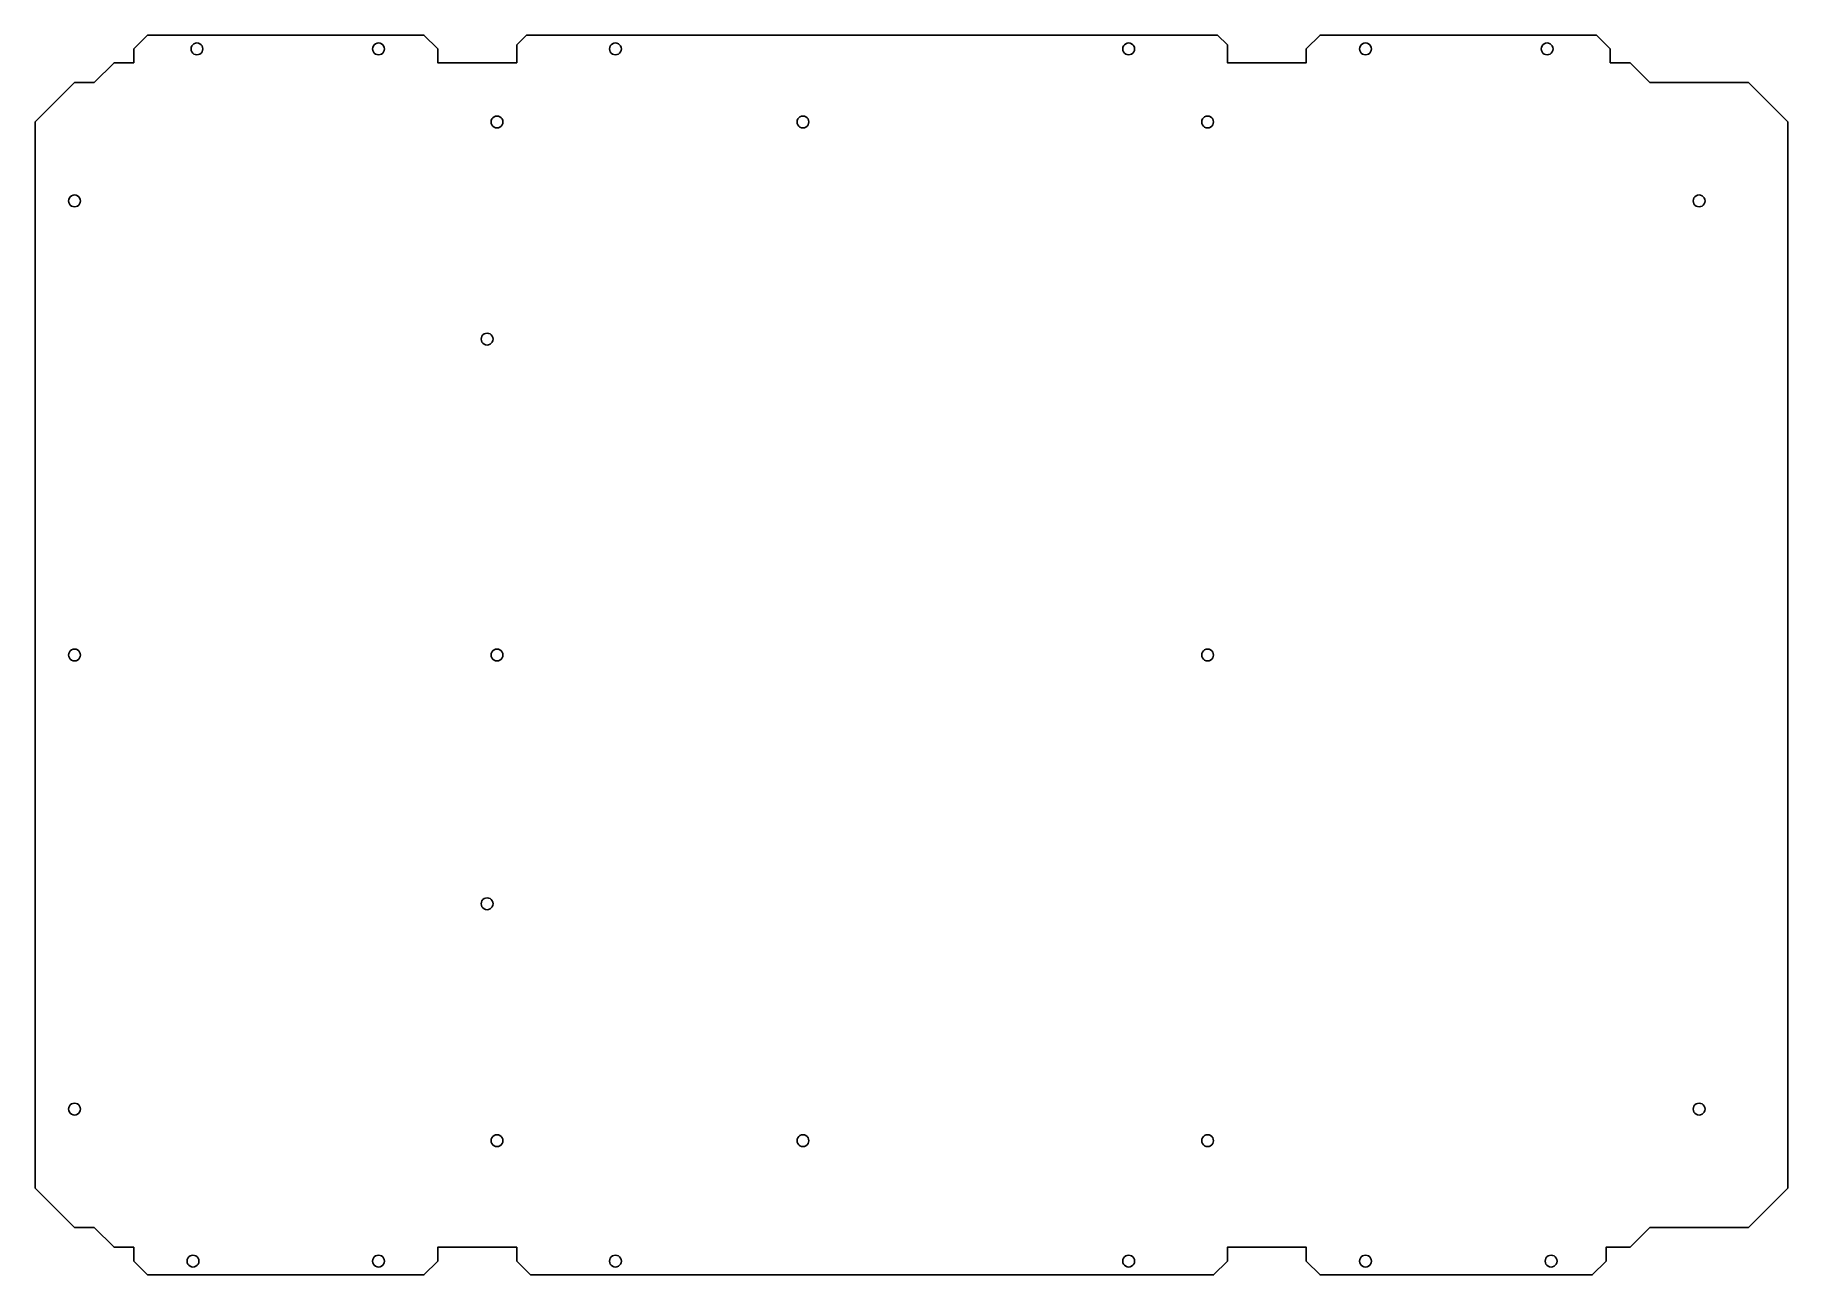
# Model space of a CAD drawing. Header units: metres. Extents: x 164 to 608, y 521 to 835.
import ezdxf

# ---------------------------------------------------------------- set-up
doc = ezdxf.new("R2010")
doc.units = ezdxf.units.M

msp = doc.modelspace()

# ---------------------------------------------------------------- linework, layer by layer
at = {"layer": 'Layer0'}
for points in [[(563.21, 831.46, 0), (563.21, 827.96, 0), (568.21, 827.96, 0), (573.21, 822.96, 0), (598.21, 822.96, 0), (608.21, 812.96, 0), (608.21, 542.96, 0), (598.21, 532.96, 0), (573.21, 532.96, 0), (568.21, 527.96, 0), (562.13, 527.96, 0), (562.13, 524.46, 0), (558.63, 520.96, 0), (489.71, 520.96, 0), (486.21, 524.46, 0), (486.21, 527.96, 0), (466.21, 527.96, 0), (466.21, 524.46, 0), (462.71, 520.96, 0), (289.71, 520.96, 0), (286.21, 524.46, 0), (286.21, 527.96, 0), (266.21, 527.96, 0), (266.21, 524.46, 0), (262.71, 520.96, 0), (192.71, 520.96, 0), (189.21, 524.46, 0), (189.21, 527.96, 0), (184.21, 527.96, 0), (179.21, 532.96, 0), (174.21, 532.96, 0), (164.21, 542.96, 0), (164.21, 812.96, 0), (174.21, 822.96, 0), (179.21, 822.96, 0), (184.21, 827.96, 0), (189.21, 827.96, 0), (189.21, 831.46, 0), (192.71, 834.96, 0), (262.71, 834.96, 0), (266.21, 831.46, 0), (266.21, 827.96, 0), (286.21, 827.96, 0), (286.21, 832.46, 0), (288.71, 834.96, 0), (463.71, 834.96, 0), (466.21, 832.46, 0), (466.21, 827.96, 0), (486.21, 827.96, 0), (486.21, 831.46, 0), (489.71, 834.96, 0), (559.71, 834.96, 0), (563.21, 831.46, 0)], [(205.21, 832.96, 0), (205.59, 832.91, 0), (205.96, 832.76, 0), (206.27, 832.52, 0), (206.5, 832.21, 0), (206.65, 831.85, 0), (206.71, 831.46, 0), (206.65, 831.07, 0), (206.5, 830.71, 0), (206.27, 830.4, 0), (205.96, 830.16, 0), (205.59, 830.01, 0), (205.21, 829.96, 0), (204.82, 830.01, 0), (204.46, 830.16, 0), (204.14, 830.4, 0), (203.91, 830.71, 0), (203.76, 831.07, 0), (203.71, 831.46, 0), (203.76, 831.85, 0), (203.91, 832.21, 0), (204.14, 832.52, 0), (204.46, 832.76, 0), (204.82, 832.91, 0), (205.21, 832.96, 0)], [(205.59, 832.91, 0), (205.21, 832.96, 0), (204.82, 832.91, 0), (204.46, 832.76, 0), (204.14, 832.52, 0), (203.91, 832.21, 0), (203.76, 831.85, 0), (203.71, 831.46, 0), (203.76, 831.07, 0), (203.91, 830.71, 0), (204.14, 830.4, 0), (204.46, 830.16, 0), (204.82, 830.01, 0), (205.21, 829.96, 0), (205.59, 830.01, 0), (205.96, 830.16, 0), (206.27, 830.4, 0), (206.5, 830.71, 0), (206.65, 831.07, 0), (206.71, 831.46, 0), (206.65, 831.85, 0), (206.5, 832.21, 0), (206.27, 832.52, 0), (205.96, 832.76, 0), (205.59, 832.91, 0)], [(252.71, 831.46, 0), (252.65, 831.07, 0), (252.5, 830.71, 0), (252.27, 830.4, 0), (251.96, 830.16, 0), (251.59, 830.01, 0), (251.21, 829.96, 0), (250.82, 830.01, 0), (250.46, 830.16, 0), (250.14, 830.4, 0), (249.91, 830.71, 0), (249.76, 831.07, 0), (249.71, 831.46, 0), (249.76, 831.85, 0), (249.91, 832.21, 0), (250.14, 832.52, 0), (250.46, 832.76, 0), (250.82, 832.91, 0), (251.21, 832.96, 0), (251.59, 832.91, 0), (251.96, 832.76, 0), (252.27, 832.52, 0), (252.5, 832.21, 0), (252.65, 831.85, 0), (252.71, 831.46, 0)], [(252.65, 831.07, 0), (252.71, 831.46, 0), (252.65, 831.85, 0), (252.5, 832.21, 0), (252.27, 832.52, 0), (251.96, 832.76, 0), (251.59, 832.91, 0), (251.21, 832.96, 0), (250.82, 832.91, 0), (250.46, 832.76, 0), (250.14, 832.52, 0), (249.91, 832.21, 0), (249.76, 831.85, 0), (249.71, 831.46, 0), (249.76, 831.07, 0), (249.91, 830.71, 0), (250.14, 830.4, 0), (250.46, 830.16, 0), (250.82, 830.01, 0), (251.21, 829.96, 0), (251.59, 830.01, 0), (251.96, 830.16, 0), (252.27, 830.4, 0), (252.5, 830.71, 0), (252.65, 831.07, 0)], [(312.5, 832.21, 0), (312.65, 831.85, 0), (312.71, 831.46, 0), (312.65, 831.07, 0), (312.5, 830.71, 0), (312.27, 830.4, 0), (311.96, 830.16, 0), (311.59, 830.01, 0), (311.21, 829.96, 0), (310.82, 830.01, 0), (310.46, 830.16, 0), (310.14, 830.4, 0), (309.91, 830.71, 0), (309.76, 831.07, 0), (309.71, 831.46, 0), (309.76, 831.85, 0), (309.91, 832.21, 0), (310.14, 832.52, 0), (310.46, 832.76, 0), (310.82, 832.91, 0), (311.21, 832.96, 0), (311.59, 832.91, 0), (311.96, 832.76, 0), (312.27, 832.52, 0), (312.5, 832.21, 0)], [(312.65, 831.85, 0), (312.5, 832.21, 0), (312.27, 832.52, 0), (311.96, 832.76, 0), (311.59, 832.91, 0), (311.21, 832.96, 0), (310.82, 832.91, 0), (310.46, 832.76, 0), (310.14, 832.52, 0), (309.91, 832.21, 0), (309.76, 831.85, 0), (309.71, 831.46, 0), (309.76, 831.07, 0), (309.91, 830.71, 0), (310.14, 830.4, 0), (310.46, 830.16, 0), (310.82, 830.01, 0), (311.21, 829.96, 0), (311.59, 830.01, 0), (311.96, 830.16, 0), (312.27, 830.4, 0), (312.5, 830.71, 0), (312.65, 831.07, 0), (312.71, 831.46, 0), (312.65, 831.85, 0)], [(441.21, 832.96, 0), (441.59, 832.91, 0), (441.96, 832.76, 0), (442.27, 832.52, 0), (442.5, 832.21, 0), (442.65, 831.85, 0), (442.71, 831.46, 0), (442.65, 831.07, 0), (442.5, 830.71, 0), (442.27, 830.4, 0), (441.96, 830.16, 0), (441.59, 830.01, 0), (441.21, 829.96, 0), (440.82, 830.01, 0), (440.46, 830.16, 0), (440.14, 830.4, 0), (439.91, 830.71, 0), (439.76, 831.07, 0), (439.71, 831.46, 0), (439.76, 831.85, 0), (439.91, 832.21, 0), (440.14, 832.52, 0), (440.46, 832.76, 0), (440.82, 832.91, 0), (441.21, 832.96, 0)], [(441.59, 832.91, 0), (441.21, 832.96, 0), (440.82, 832.91, 0), (440.46, 832.76, 0), (440.14, 832.52, 0), (439.91, 832.21, 0), (439.76, 831.85, 0), (439.71, 831.46, 0), (439.76, 831.07, 0), (439.91, 830.71, 0), (440.14, 830.4, 0), (440.46, 830.16, 0), (440.82, 830.01, 0), (441.21, 829.96, 0), (441.59, 830.01, 0), (441.96, 830.16, 0), (442.27, 830.4, 0), (442.5, 830.71, 0), (442.65, 831.07, 0), (442.71, 831.46, 0), (442.65, 831.85, 0), (442.5, 832.21, 0), (442.27, 832.52, 0), (441.96, 832.76, 0), (441.59, 832.91, 0)], [(500.14, 832.52, 0), (500.46, 832.76, 0), (500.82, 832.91, 0), (501.21, 832.96, 0), (501.59, 832.91, 0), (501.96, 832.76, 0), (502.27, 832.52, 0), (502.5, 832.21, 0), (502.65, 831.85, 0), (502.71, 831.46, 0), (502.65, 831.07, 0), (502.5, 830.71, 0), (502.27, 830.4, 0), (501.96, 830.16, 0), (501.59, 830.01, 0), (501.21, 829.96, 0), (500.82, 830.01, 0), (500.46, 830.16, 0), (500.14, 830.4, 0), (499.91, 830.71, 0), (499.76, 831.07, 0), (499.71, 831.46, 0), (499.76, 831.85, 0), (499.91, 832.21, 0), (500.14, 832.52, 0)], [(500.46, 832.76, 0), (500.14, 832.52, 0), (499.91, 832.21, 0), (499.76, 831.85, 0), (499.71, 831.46, 0), (499.76, 831.07, 0), (499.91, 830.71, 0), (500.14, 830.4, 0), (500.46, 830.16, 0), (500.82, 830.01, 0), (501.21, 829.96, 0), (501.59, 830.01, 0), (501.96, 830.16, 0), (502.27, 830.4, 0), (502.5, 830.71, 0), (502.65, 831.07, 0), (502.71, 831.46, 0), (502.65, 831.85, 0), (502.5, 832.21, 0), (502.27, 832.52, 0), (501.96, 832.76, 0), (501.59, 832.91, 0), (501.21, 832.96, 0), (500.82, 832.91, 0), (500.46, 832.76, 0)], [(547.21, 832.96, 0), (547.59, 832.91, 0), (547.96, 832.76, 0), (548.27, 832.52, 0), (548.5, 832.21, 0), (548.65, 831.85, 0), (548.71, 831.46, 0), (548.65, 831.07, 0), (548.5, 830.71, 0), (548.27, 830.4, 0), (547.96, 830.16, 0), (547.59, 830.01, 0), (547.21, 829.96, 0), (546.82, 830.01, 0), (546.46, 830.16, 0), (546.14, 830.4, 0), (545.91, 830.71, 0), (545.76, 831.07, 0), (545.71, 831.46, 0), (545.76, 831.85, 0), (545.91, 832.21, 0), (546.14, 832.52, 0), (546.46, 832.76, 0), (546.82, 832.91, 0), (547.21, 832.96, 0)], [(547.59, 832.91, 0), (547.21, 832.96, 0), (546.82, 832.91, 0), (546.46, 832.76, 0), (546.14, 832.52, 0), (545.91, 832.21, 0), (545.76, 831.85, 0), (545.71, 831.46, 0), (545.76, 831.07, 0), (545.91, 830.71, 0), (546.14, 830.4, 0), (546.46, 830.16, 0), (546.82, 830.01, 0), (547.21, 829.96, 0), (547.59, 830.01, 0), (547.96, 830.16, 0), (548.27, 830.4, 0), (548.5, 830.71, 0), (548.65, 831.07, 0), (548.71, 831.46, 0), (548.65, 831.85, 0), (548.5, 832.21, 0), (548.27, 832.52, 0), (547.96, 832.76, 0), (547.59, 832.91, 0)], [(282.71, 812.96, 0), (282.65, 813.35, 0), (282.5, 813.71, 0), (282.27, 814.02, 0), (281.96, 814.26, 0), (281.59, 814.41, 0), (281.21, 814.46, 0), (280.82, 814.41, 0), (280.46, 814.26, 0), (280.14, 814.02, 0), (279.91, 813.71, 0), (279.76, 813.35, 0), (279.71, 812.96, 0), (279.76, 812.57, 0), (279.91, 812.21, 0), (280.14, 811.9, 0), (280.46, 811.66, 0), (280.82, 811.51, 0), (281.21, 811.46, 0), (281.59, 811.51, 0), (281.96, 811.66, 0), (282.27, 811.9, 0), (282.5, 812.21, 0), (282.65, 812.57, 0), (282.71, 812.96, 0)], [(282.65, 813.35, 0), (282.71, 812.96, 0), (282.65, 812.57, 0), (282.5, 812.21, 0), (282.27, 811.9, 0), (281.96, 811.66, 0), (281.59, 811.51, 0), (281.21, 811.46, 0), (280.82, 811.51, 0), (280.46, 811.66, 0), (280.14, 811.9, 0), (279.91, 812.21, 0), (279.76, 812.57, 0), (279.71, 812.96, 0), (279.76, 813.35, 0), (279.91, 813.71, 0), (280.14, 814.02, 0), (280.46, 814.26, 0), (280.82, 814.41, 0), (281.21, 814.46, 0), (281.59, 814.41, 0), (281.96, 814.26, 0), (282.27, 814.02, 0), (282.5, 813.71, 0), (282.65, 813.35, 0)], [(358.32, 814.41, 0), (358.71, 814.46, 0), (359.09, 814.41, 0), (359.46, 814.26, 0), (359.77, 814.02, 0), (360, 813.71, 0), (360.15, 813.35, 0), (360.21, 812.96, 0), (360.15, 812.57, 0), (360, 812.21, 0), (359.77, 811.9, 0), (359.46, 811.66, 0), (359.09, 811.51, 0), (358.71, 811.46, 0), (358.32, 811.51, 0), (357.96, 811.66, 0), (357.64, 811.9, 0), (357.41, 812.21, 0), (357.26, 812.57, 0), (357.21, 812.96, 0), (357.26, 813.35, 0), (357.41, 813.71, 0), (357.64, 814.02, 0), (357.96, 814.26, 0), (358.32, 814.41, 0)], [(358.71, 814.46, 0), (358.32, 814.41, 0), (357.96, 814.26, 0), (357.64, 814.02, 0), (357.41, 813.71, 0), (357.26, 813.35, 0), (357.21, 812.96, 0), (357.26, 812.57, 0), (357.41, 812.21, 0), (357.64, 811.9, 0), (357.96, 811.66, 0), (358.32, 811.51, 0), (358.71, 811.46, 0), (359.09, 811.51, 0), (359.46, 811.66, 0), (359.77, 811.9, 0), (360, 812.21, 0), (360.15, 812.57, 0), (360.21, 812.96, 0), (360.15, 813.35, 0), (360, 813.71, 0), (359.77, 814.02, 0), (359.46, 814.26, 0), (359.09, 814.41, 0), (358.71, 814.46, 0)], [(459.76, 813.35, 0), (459.91, 813.71, 0), (460.14, 814.02, 0), (460.46, 814.26, 0), (460.82, 814.41, 0), (461.21, 814.46, 0), (461.59, 814.41, 0), (461.96, 814.26, 0), (462.27, 814.02, 0), (462.5, 813.71, 0), (462.65, 813.35, 0), (462.71, 812.96, 0), (462.65, 812.57, 0), (462.5, 812.21, 0), (462.27, 811.9, 0), (461.96, 811.66, 0), (461.59, 811.51, 0), (461.21, 811.46, 0), (460.82, 811.51, 0), (460.46, 811.66, 0), (460.14, 811.9, 0), (459.91, 812.21, 0), (459.76, 812.57, 0), (459.71, 812.96, 0), (459.76, 813.35, 0)], [(459.91, 813.71, 0), (459.76, 813.35, 0), (459.71, 812.96, 0), (459.76, 812.57, 0), (459.91, 812.21, 0), (460.14, 811.9, 0), (460.46, 811.66, 0), (460.82, 811.51, 0), (461.21, 811.46, 0), (461.59, 811.51, 0), (461.96, 811.66, 0), (462.27, 811.9, 0), (462.5, 812.21, 0), (462.65, 812.57, 0), (462.71, 812.96, 0), (462.65, 813.35, 0), (462.5, 813.71, 0), (462.27, 814.02, 0), (461.96, 814.26, 0), (461.59, 814.41, 0), (461.21, 814.46, 0), (460.82, 814.41, 0), (460.46, 814.26, 0), (460.14, 814.02, 0), (459.91, 813.71, 0)], [(174.21, 791.46, 0), (173.82, 791.51, 0), (173.46, 791.66, 0), (173.14, 791.9, 0), (172.91, 792.21, 0), (172.76, 792.57, 0), (172.71, 792.96, 0), (172.76, 793.35, 0), (172.91, 793.71, 0), (173.14, 794.02, 0), (173.46, 794.26, 0), (173.82, 794.41, 0), (174.21, 794.46, 0), (174.59, 794.41, 0), (174.96, 794.26, 0), (175.27, 794.02, 0), (175.5, 793.71, 0), (175.65, 793.35, 0), (175.71, 792.96, 0), (175.65, 792.57, 0), (175.5, 792.21, 0), (175.27, 791.9, 0), (174.96, 791.66, 0), (174.59, 791.51, 0), (174.21, 791.46, 0)], [(173.82, 791.51, 0), (174.21, 791.46, 0), (174.59, 791.51, 0), (174.96, 791.66, 0), (175.27, 791.9, 0), (175.5, 792.21, 0), (175.65, 792.57, 0), (175.71, 792.96, 0), (175.65, 793.35, 0), (175.5, 793.71, 0), (175.27, 794.02, 0), (174.96, 794.26, 0), (174.59, 794.41, 0), (174.21, 794.46, 0), (173.82, 794.41, 0), (173.46, 794.26, 0), (173.14, 794.02, 0), (172.91, 793.71, 0), (172.76, 793.35, 0), (172.71, 792.96, 0), (172.76, 792.57, 0), (172.91, 792.21, 0), (173.14, 791.9, 0), (173.46, 791.66, 0), (173.82, 791.51, 0)], [(585.71, 791.46, 0), (585.32, 791.51, 0), (584.96, 791.66, 0), (584.64, 791.9, 0), (584.41, 792.21, 0), (584.26, 792.57, 0), (584.21, 792.96, 0), (584.26, 793.35, 0), (584.41, 793.71, 0), (584.64, 794.02, 0), (584.96, 794.26, 0), (585.32, 794.41, 0), (585.71, 794.46, 0), (586.09, 794.41, 0), (586.46, 794.26, 0), (586.77, 794.02, 0), (587, 793.71, 0), (587.15, 793.35, 0), (587.21, 792.96, 0), (587.15, 792.57, 0), (587, 792.21, 0), (586.77, 791.9, 0), (586.46, 791.66, 0), (586.09, 791.51, 0), (585.71, 791.46, 0)], [(585.32, 791.51, 0), (585.71, 791.46, 0), (586.09, 791.51, 0), (586.46, 791.66, 0), (586.77, 791.9, 0), (587, 792.21, 0), (587.15, 792.57, 0), (587.21, 792.96, 0), (587.15, 793.35, 0), (587, 793.71, 0), (586.77, 794.02, 0), (586.46, 794.26, 0), (586.09, 794.41, 0), (585.71, 794.46, 0), (585.32, 794.41, 0), (584.96, 794.26, 0), (584.64, 794.02, 0), (584.41, 793.71, 0), (584.26, 793.35, 0), (584.21, 792.96, 0), (584.26, 792.57, 0), (584.41, 792.21, 0), (584.64, 791.9, 0), (584.96, 791.66, 0), (585.32, 791.51, 0)], [(280, 758.71, 0), (280.15, 758.35, 0), (280.21, 757.96, 0), (280.15, 757.57, 0), (280, 757.21, 0), (279.77, 756.9, 0), (279.46, 756.66, 0), (279.09, 756.51, 0), (278.71, 756.46, 0), (278.32, 756.51, 0), (277.96, 756.66, 0), (277.64, 756.9, 0), (277.41, 757.21, 0), (277.26, 757.57, 0), (277.21, 757.96, 0), (277.26, 758.35, 0), (277.41, 758.71, 0), (277.64, 759.02, 0), (277.96, 759.26, 0), (278.32, 759.41, 0), (278.71, 759.46, 0), (279.09, 759.41, 0), (279.46, 759.26, 0), (279.77, 759.02, 0), (280, 758.71, 0)], [(280.15, 758.35, 0), (280, 758.71, 0), (279.77, 759.02, 0), (279.46, 759.26, 0), (279.09, 759.41, 0), (278.71, 759.46, 0), (278.32, 759.41, 0), (277.96, 759.26, 0), (277.64, 759.02, 0), (277.41, 758.71, 0), (277.26, 758.35, 0), (277.21, 757.96, 0), (277.26, 757.57, 0), (277.41, 757.21, 0), (277.64, 756.9, 0), (277.96, 756.66, 0), (278.32, 756.51, 0), (278.71, 756.46, 0), (279.09, 756.51, 0), (279.46, 756.66, 0), (279.77, 756.9, 0), (280, 757.21, 0), (280.15, 757.57, 0), (280.21, 757.96, 0), (280.15, 758.35, 0)], [(172.76, 677.57, 0), (172.71, 677.96, 0), (172.76, 678.35, 0), (172.91, 678.71, 0), (173.14, 679.02, 0), (173.46, 679.26, 0), (173.82, 679.41, 0), (174.21, 679.46, 0), (174.59, 679.41, 0), (174.96, 679.26, 0), (175.27, 679.02, 0), (175.5, 678.71, 0), (175.65, 678.35, 0), (175.71, 677.96, 0), (175.65, 677.57, 0), (175.5, 677.21, 0), (175.27, 676.9, 0), (174.96, 676.66, 0), (174.59, 676.51, 0), (174.21, 676.46, 0), (173.82, 676.51, 0), (173.46, 676.66, 0), (173.14, 676.9, 0), (172.91, 677.21, 0), (172.76, 677.57, 0)], [(172.71, 677.96, 0), (172.76, 677.57, 0), (172.91, 677.21, 0), (173.14, 676.9, 0), (173.46, 676.66, 0), (173.82, 676.51, 0), (174.21, 676.46, 0), (174.59, 676.51, 0), (174.96, 676.66, 0), (175.27, 676.9, 0), (175.5, 677.21, 0), (175.65, 677.57, 0), (175.71, 677.96, 0), (175.65, 678.35, 0), (175.5, 678.71, 0), (175.27, 679.02, 0), (174.96, 679.26, 0), (174.59, 679.41, 0), (174.21, 679.46, 0), (173.82, 679.41, 0), (173.46, 679.26, 0), (173.14, 679.02, 0), (172.91, 678.71, 0), (172.76, 678.35, 0), (172.71, 677.96, 0)], [(281.21, 679.46, 0), (280.82, 679.41, 0), (280.46, 679.26, 0), (280.14, 679.02, 0), (279.91, 678.71, 0), (279.76, 678.35, 0), (279.71, 677.96, 0), (279.76, 677.57, 0), (279.91, 677.21, 0), (280.14, 676.9, 0), (280.46, 676.66, 0), (280.82, 676.51, 0), (281.21, 676.46, 0), (281.59, 676.51, 0), (281.96, 676.66, 0), (282.27, 676.9, 0), (282.5, 677.21, 0), (282.65, 677.57, 0), (282.71, 677.96, 0), (282.65, 678.35, 0), (282.5, 678.71, 0), (282.27, 679.02, 0), (281.96, 679.26, 0), (281.59, 679.41, 0), (281.21, 679.46, 0)], [(280.82, 679.41, 0), (281.21, 679.46, 0), (281.59, 679.41, 0), (281.96, 679.26, 0), (282.27, 679.02, 0), (282.5, 678.71, 0), (282.65, 678.35, 0), (282.71, 677.96, 0), (282.65, 677.57, 0), (282.5, 677.21, 0), (282.27, 676.9, 0), (281.96, 676.66, 0), (281.59, 676.51, 0), (281.21, 676.46, 0), (280.82, 676.51, 0), (280.46, 676.66, 0), (280.14, 676.9, 0), (279.91, 677.21, 0), (279.76, 677.57, 0), (279.71, 677.96, 0), (279.76, 678.35, 0), (279.91, 678.71, 0), (280.14, 679.02, 0), (280.46, 679.26, 0), (280.82, 679.41, 0)], [(462.27, 679.02, 0), (461.96, 679.26, 0), (461.59, 679.41, 0), (461.21, 679.46, 0), (460.82, 679.41, 0), (460.46, 679.26, 0), (460.14, 679.02, 0), (459.91, 678.71, 0), (459.76, 678.35, 0), (459.71, 677.96, 0), (459.76, 677.57, 0), (459.91, 677.21, 0), (460.14, 676.9, 0), (460.46, 676.66, 0), (460.82, 676.51, 0), (461.21, 676.46, 0), (461.59, 676.51, 0), (461.96, 676.66, 0), (462.27, 676.9, 0), (462.5, 677.21, 0), (462.65, 677.57, 0), (462.71, 677.96, 0), (462.65, 678.35, 0), (462.5, 678.71, 0), (462.27, 679.02, 0)], [(461.96, 679.26, 0), (462.27, 679.02, 0), (462.5, 678.71, 0), (462.65, 678.35, 0), (462.71, 677.96, 0), (462.65, 677.57, 0), (462.5, 677.21, 0), (462.27, 676.9, 0), (461.96, 676.66, 0), (461.59, 676.51, 0), (461.21, 676.46, 0), (460.82, 676.51, 0), (460.46, 676.66, 0), (460.14, 676.9, 0), (459.91, 677.21, 0), (459.76, 677.57, 0), (459.71, 677.96, 0), (459.76, 678.35, 0), (459.91, 678.71, 0), (460.14, 679.02, 0), (460.46, 679.26, 0), (460.82, 679.41, 0), (461.21, 679.46, 0), (461.59, 679.41, 0), (461.96, 679.26, 0)], [(278.71, 616.46, 0), (279.09, 616.41, 0), (279.46, 616.26, 0), (279.77, 616.02, 0), (280, 615.71, 0), (280.15, 615.35, 0), (280.21, 614.96, 0), (280.15, 614.57, 0), (280, 614.21, 0), (279.77, 613.9, 0), (279.46, 613.66, 0), (279.09, 613.51, 0), (278.71, 613.46, 0), (278.32, 613.51, 0), (277.96, 613.66, 0), (277.64, 613.9, 0), (277.41, 614.21, 0), (277.26, 614.57, 0), (277.21, 614.96, 0), (277.26, 615.35, 0), (277.41, 615.71, 0), (277.64, 616.02, 0), (277.96, 616.26, 0), (278.32, 616.41, 0), (278.71, 616.46, 0)], [(279.09, 616.41, 0), (278.71, 616.46, 0), (278.32, 616.41, 0), (277.96, 616.26, 0), (277.64, 616.02, 0), (277.41, 615.71, 0), (277.26, 615.35, 0), (277.21, 614.96, 0), (277.26, 614.57, 0), (277.41, 614.21, 0), (277.64, 613.9, 0), (277.96, 613.66, 0), (278.32, 613.51, 0), (278.71, 613.46, 0), (279.09, 613.51, 0), (279.46, 613.66, 0), (279.77, 613.9, 0), (280, 614.21, 0), (280.15, 614.57, 0), (280.21, 614.96, 0), (280.15, 615.35, 0), (280, 615.71, 0), (279.77, 616.02, 0), (279.46, 616.26, 0), (279.09, 616.41, 0)], [(174.59, 564.41, 0), (174.96, 564.26, 0), (175.27, 564.02, 0), (175.5, 563.71, 0), (175.65, 563.35, 0), (175.71, 562.96, 0), (175.65, 562.57, 0), (175.5, 562.21, 0), (175.27, 561.9, 0), (174.96, 561.66, 0), (174.59, 561.51, 0), (174.21, 561.46, 0), (173.82, 561.51, 0), (173.46, 561.66, 0), (173.14, 561.9, 0), (172.91, 562.21, 0), (172.76, 562.57, 0), (172.71, 562.96, 0), (172.76, 563.35, 0), (172.91, 563.71, 0), (173.14, 564.02, 0), (173.46, 564.26, 0), (173.82, 564.41, 0), (174.21, 564.46, 0), (174.59, 564.41, 0)], [(174.96, 564.26, 0), (174.59, 564.41, 0), (174.21, 564.46, 0), (173.82, 564.41, 0), (173.46, 564.26, 0), (173.14, 564.02, 0), (172.91, 563.71, 0), (172.76, 563.35, 0), (172.71, 562.96, 0), (172.76, 562.57, 0), (172.91, 562.21, 0), (173.14, 561.9, 0), (173.46, 561.66, 0), (173.82, 561.51, 0), (174.21, 561.46, 0), (174.59, 561.51, 0), (174.96, 561.66, 0), (175.27, 561.9, 0), (175.5, 562.21, 0), (175.65, 562.57, 0), (175.71, 562.96, 0), (175.65, 563.35, 0), (175.5, 563.71, 0), (175.27, 564.02, 0), (174.96, 564.26, 0)], [(585.32, 564.41, 0), (585.71, 564.46, 0), (586.09, 564.41, 0), (586.46, 564.26, 0), (586.77, 564.02, 0), (587, 563.71, 0), (587.15, 563.35, 0), (587.21, 562.96, 0), (587.15, 562.57, 0), (587, 562.21, 0), (586.77, 561.9, 0), (586.46, 561.66, 0), (586.09, 561.51, 0), (585.71, 561.46, 0), (585.32, 561.51, 0), (584.96, 561.66, 0), (584.64, 561.9, 0), (584.41, 562.21, 0), (584.26, 562.57, 0), (584.21, 562.96, 0), (584.26, 563.35, 0), (584.41, 563.71, 0), (584.64, 564.02, 0), (584.96, 564.26, 0), (585.32, 564.41, 0)], [(585.71, 564.46, 0), (585.32, 564.41, 0), (584.96, 564.26, 0), (584.64, 564.02, 0), (584.41, 563.71, 0), (584.26, 563.35, 0), (584.21, 562.96, 0), (584.26, 562.57, 0), (584.41, 562.21, 0), (584.64, 561.9, 0), (584.96, 561.66, 0), (585.32, 561.51, 0), (585.71, 561.46, 0), (586.09, 561.51, 0), (586.46, 561.66, 0), (586.77, 561.9, 0), (587, 562.21, 0), (587.15, 562.57, 0), (587.21, 562.96, 0), (587.15, 563.35, 0), (587, 563.71, 0), (586.77, 564.02, 0), (586.46, 564.26, 0), (586.09, 564.41, 0), (585.71, 564.46, 0)], [(280.82, 556.41, 0), (280.46, 556.26, 0), (280.14, 556.02, 0), (279.91, 555.71, 0), (279.76, 555.35, 0), (279.71, 554.96, 0), (279.76, 554.57, 0), (279.91, 554.21, 0), (280.14, 553.9, 0), (280.46, 553.66, 0), (280.82, 553.51, 0), (281.21, 553.46, 0), (281.59, 553.51, 0), (281.96, 553.66, 0), (282.27, 553.9, 0), (282.5, 554.21, 0), (282.65, 554.57, 0), (282.71, 554.96, 0), (282.65, 555.35, 0), (282.5, 555.71, 0), (282.27, 556.02, 0), (281.96, 556.26, 0), (281.59, 556.41, 0), (281.21, 556.46, 0), (280.82, 556.41, 0)], [(280.46, 556.26, 0), (280.82, 556.41, 0), (281.21, 556.46, 0), (281.59, 556.41, 0), (281.96, 556.26, 0), (282.27, 556.02, 0), (282.5, 555.71, 0), (282.65, 555.35, 0), (282.71, 554.96, 0), (282.65, 554.57, 0), (282.5, 554.21, 0), (282.27, 553.9, 0), (281.96, 553.66, 0), (281.59, 553.51, 0), (281.21, 553.46, 0), (280.82, 553.51, 0), (280.46, 553.66, 0), (280.14, 553.9, 0), (279.91, 554.21, 0), (279.76, 554.57, 0), (279.71, 554.96, 0), (279.76, 555.35, 0), (279.91, 555.71, 0), (280.14, 556.02, 0), (280.46, 556.26, 0)], [(357.96, 553.66, 0), (357.64, 553.9, 0), (357.41, 554.21, 0), (357.26, 554.57, 0), (357.21, 554.96, 0), (357.26, 555.35, 0), (357.41, 555.71, 0), (357.64, 556.02, 0), (357.96, 556.26, 0), (358.32, 556.41, 0), (358.71, 556.46, 0), (359.09, 556.41, 0), (359.46, 556.26, 0), (359.77, 556.02, 0), (360, 555.71, 0), (360.15, 555.35, 0), (360.21, 554.96, 0), (360.15, 554.57, 0), (360, 554.21, 0), (359.77, 553.9, 0), (359.46, 553.66, 0), (359.09, 553.51, 0), (358.71, 553.46, 0), (358.32, 553.51, 0), (357.96, 553.66, 0)], [(357.64, 553.9, 0), (357.96, 553.66, 0), (358.32, 553.51, 0), (358.71, 553.46, 0), (359.09, 553.51, 0), (359.46, 553.66, 0), (359.77, 553.9, 0), (360, 554.21, 0), (360.15, 554.57, 0), (360.21, 554.96, 0), (360.15, 555.35, 0), (360, 555.71, 0), (359.77, 556.02, 0), (359.46, 556.26, 0), (359.09, 556.41, 0), (358.71, 556.46, 0), (358.32, 556.41, 0), (357.96, 556.26, 0), (357.64, 556.02, 0), (357.41, 555.71, 0), (357.26, 555.35, 0), (357.21, 554.96, 0), (357.26, 554.57, 0), (357.41, 554.21, 0), (357.64, 553.9, 0)], [(460.82, 556.41, 0), (461.21, 556.46, 0), (461.59, 556.41, 0), (461.96, 556.26, 0), (462.27, 556.02, 0), (462.5, 555.71, 0), (462.65, 555.35, 0), (462.71, 554.96, 0), (462.65, 554.57, 0), (462.5, 554.21, 0), (462.27, 553.9, 0), (461.96, 553.66, 0), (461.59, 553.51, 0), (461.21, 553.46, 0), (460.82, 553.51, 0), (460.46, 553.66, 0), (460.14, 553.9, 0), (459.91, 554.21, 0), (459.76, 554.57, 0), (459.71, 554.96, 0), (459.76, 555.35, 0), (459.91, 555.71, 0), (460.14, 556.02, 0), (460.46, 556.26, 0), (460.82, 556.41, 0)], [(461.21, 556.46, 0), (460.82, 556.41, 0), (460.46, 556.26, 0), (460.14, 556.02, 0), (459.91, 555.71, 0), (459.76, 555.35, 0), (459.71, 554.96, 0), (459.76, 554.57, 0), (459.91, 554.21, 0), (460.14, 553.9, 0), (460.46, 553.66, 0), (460.82, 553.51, 0), (461.21, 553.46, 0), (461.59, 553.51, 0), (461.96, 553.66, 0), (462.27, 553.9, 0), (462.5, 554.21, 0), (462.65, 554.57, 0), (462.71, 554.96, 0), (462.65, 555.35, 0), (462.5, 555.71, 0), (462.27, 556.02, 0), (461.96, 556.26, 0), (461.59, 556.41, 0), (461.21, 556.46, 0)], [(202.91, 523.71, 0), (202.76, 524.07, 0), (202.71, 524.46, 0), (202.76, 524.85, 0), (202.91, 525.21, 0), (203.14, 525.52, 0), (203.46, 525.76, 0), (203.82, 525.91, 0), (204.21, 525.96, 0), (204.59, 525.91, 0), (204.96, 525.76, 0), (205.27, 525.52, 0), (205.5, 525.21, 0), (205.65, 524.85, 0), (205.71, 524.46, 0), (205.65, 524.07, 0), (205.5, 523.71, 0), (205.27, 523.4, 0), (204.96, 523.16, 0), (204.59, 523.01, 0), (204.21, 522.96, 0), (203.82, 523.01, 0), (203.46, 523.16, 0), (203.14, 523.4, 0), (202.91, 523.71, 0)], [(202.76, 524.07, 0), (202.91, 523.71, 0), (203.14, 523.4, 0), (203.46, 523.16, 0), (203.82, 523.01, 0), (204.21, 522.96, 0), (204.59, 523.01, 0), (204.96, 523.16, 0), (205.27, 523.4, 0), (205.5, 523.71, 0), (205.65, 524.07, 0), (205.71, 524.46, 0), (205.65, 524.85, 0), (205.5, 525.21, 0), (205.27, 525.52, 0), (204.96, 525.76, 0), (204.59, 525.91, 0), (204.21, 525.96, 0), (203.82, 525.91, 0), (203.46, 525.76, 0), (203.14, 525.52, 0), (202.91, 525.21, 0), (202.76, 524.85, 0), (202.71, 524.46, 0), (202.76, 524.07, 0)], [(251.59, 523.01, 0), (251.21, 522.96, 0), (250.82, 523.01, 0), (250.46, 523.16, 0), (250.14, 523.4, 0), (249.91, 523.71, 0), (249.76, 524.07, 0), (249.71, 524.46, 0), (249.76, 524.85, 0), (249.91, 525.21, 0), (250.14, 525.52, 0), (250.46, 525.76, 0), (250.82, 525.91, 0), (251.21, 525.96, 0), (251.59, 525.91, 0), (251.96, 525.76, 0), (252.27, 525.52, 0), (252.5, 525.21, 0), (252.65, 524.85, 0), (252.71, 524.46, 0), (252.65, 524.07, 0), (252.5, 523.71, 0), (252.27, 523.4, 0), (251.96, 523.16, 0), (251.59, 523.01, 0)], [(251.21, 522.96, 0), (251.59, 523.01, 0), (251.96, 523.16, 0), (252.27, 523.4, 0), (252.5, 523.71, 0), (252.65, 524.07, 0), (252.71, 524.46, 0), (252.65, 524.85, 0), (252.5, 525.21, 0), (252.27, 525.52, 0), (251.96, 525.76, 0), (251.59, 525.91, 0), (251.21, 525.96, 0), (250.82, 525.91, 0), (250.46, 525.76, 0), (250.14, 525.52, 0), (249.91, 525.21, 0), (249.76, 524.85, 0), (249.71, 524.46, 0), (249.76, 524.07, 0), (249.91, 523.71, 0), (250.14, 523.4, 0), (250.46, 523.16, 0), (250.82, 523.01, 0), (251.21, 522.96, 0)], [(312.5, 525.21, 0), (312.65, 524.85, 0), (312.71, 524.46, 0), (312.65, 524.07, 0), (312.5, 523.71, 0), (312.27, 523.4, 0), (311.96, 523.16, 0), (311.59, 523.01, 0), (311.21, 522.96, 0), (310.82, 523.01, 0), (310.46, 523.16, 0), (310.14, 523.4, 0), (309.91, 523.71, 0), (309.76, 524.07, 0), (309.71, 524.46, 0), (309.76, 524.85, 0), (309.91, 525.21, 0), (310.14, 525.52, 0), (310.46, 525.76, 0), (310.82, 525.91, 0), (311.21, 525.96, 0), (311.59, 525.91, 0), (311.96, 525.76, 0), (312.27, 525.52, 0), (312.5, 525.21, 0)], [(312.65, 524.85, 0), (312.5, 525.21, 0), (312.27, 525.52, 0), (311.96, 525.76, 0), (311.59, 525.91, 0), (311.21, 525.96, 0), (310.82, 525.91, 0), (310.46, 525.76, 0), (310.14, 525.52, 0), (309.91, 525.21, 0), (309.76, 524.85, 0), (309.71, 524.46, 0), (309.76, 524.07, 0), (309.91, 523.71, 0), (310.14, 523.4, 0), (310.46, 523.16, 0), (310.82, 523.01, 0), (311.21, 522.96, 0), (311.59, 523.01, 0), (311.96, 523.16, 0), (312.27, 523.4, 0), (312.5, 523.71, 0), (312.65, 524.07, 0), (312.71, 524.46, 0), (312.65, 524.85, 0)], [(439.76, 524.07, 0), (439.71, 524.46, 0), (439.76, 524.85, 0), (439.91, 525.21, 0), (440.14, 525.52, 0), (440.46, 525.76, 0), (440.82, 525.91, 0), (441.21, 525.96, 0), (441.59, 525.91, 0), (441.96, 525.76, 0), (442.27, 525.52, 0), (442.5, 525.21, 0), (442.65, 524.85, 0), (442.71, 524.46, 0), (442.65, 524.07, 0), (442.5, 523.71, 0), (442.27, 523.4, 0), (441.96, 523.16, 0), (441.59, 523.01, 0), (441.21, 522.96, 0), (440.82, 523.01, 0), (440.46, 523.16, 0), (440.14, 523.4, 0), (439.91, 523.71, 0), (439.76, 524.07, 0)], [(439.71, 524.46, 0), (439.76, 524.07, 0), (439.91, 523.71, 0), (440.14, 523.4, 0), (440.46, 523.16, 0), (440.82, 523.01, 0), (441.21, 522.96, 0), (441.59, 523.01, 0), (441.96, 523.16, 0), (442.27, 523.4, 0), (442.5, 523.71, 0), (442.65, 524.07, 0), (442.71, 524.46, 0), (442.65, 524.85, 0), (442.5, 525.21, 0), (442.27, 525.52, 0), (441.96, 525.76, 0), (441.59, 525.91, 0), (441.21, 525.96, 0), (440.82, 525.91, 0), (440.46, 525.76, 0), (440.14, 525.52, 0), (439.91, 525.21, 0), (439.76, 524.85, 0), (439.71, 524.46, 0)], [(501.21, 522.96, 0), (500.82, 523.01, 0), (500.46, 523.16, 0), (500.14, 523.4, 0), (499.91, 523.71, 0), (499.76, 524.07, 0), (499.71, 524.46, 0), (499.76, 524.85, 0), (499.91, 525.21, 0), (500.14, 525.52, 0), (500.46, 525.76, 0), (500.82, 525.91, 0), (501.21, 525.96, 0), (501.59, 525.91, 0), (501.96, 525.76, 0), (502.27, 525.52, 0), (502.5, 525.21, 0), (502.65, 524.85, 0), (502.71, 524.46, 0), (502.65, 524.07, 0), (502.5, 523.71, 0), (502.27, 523.4, 0), (501.96, 523.16, 0), (501.59, 523.01, 0), (501.21, 522.96, 0)], [(500.82, 523.01, 0), (501.21, 522.96, 0), (501.59, 523.01, 0), (501.96, 523.16, 0), (502.27, 523.4, 0), (502.5, 523.71, 0), (502.65, 524.07, 0), (502.71, 524.46, 0), (502.65, 524.85, 0), (502.5, 525.21, 0), (502.27, 525.52, 0), (501.96, 525.76, 0), (501.59, 525.91, 0), (501.21, 525.96, 0), (500.82, 525.91, 0), (500.46, 525.76, 0), (500.14, 525.52, 0), (499.91, 525.21, 0), (499.76, 524.85, 0), (499.71, 524.46, 0), (499.76, 524.07, 0), (499.91, 523.71, 0), (500.14, 523.4, 0), (500.46, 523.16, 0), (500.82, 523.01, 0)], [(547.14, 523.4, 0), (546.91, 523.71, 0), (546.76, 524.07, 0), (546.71, 524.46, 0), (546.76, 524.85, 0), (546.91, 525.21, 0), (547.14, 525.52, 0), (547.46, 525.76, 0), (547.82, 525.91, 0), (548.21, 525.96, 0), (548.59, 525.91, 0), (548.96, 525.76, 0), (549.27, 525.52, 0), (549.5, 525.21, 0), (549.65, 524.85, 0), (549.71, 524.46, 0), (549.65, 524.07, 0), (549.5, 523.71, 0), (549.27, 523.4, 0), (548.96, 523.16, 0), (548.59, 523.01, 0), (548.21, 522.96, 0), (547.82, 523.01, 0), (547.46, 523.16, 0), (547.14, 523.4, 0)], [(546.91, 523.71, 0), (547.14, 523.4, 0), (547.46, 523.16, 0), (547.82, 523.01, 0), (548.21, 522.96, 0), (548.59, 523.01, 0), (548.96, 523.16, 0), (549.27, 523.4, 0), (549.5, 523.71, 0), (549.65, 524.07, 0), (549.71, 524.46, 0), (549.65, 524.85, 0), (549.5, 525.21, 0), (549.27, 525.52, 0), (548.96, 525.76, 0), (548.59, 525.91, 0), (548.21, 525.96, 0), (547.82, 525.91, 0), (547.46, 525.76, 0), (547.14, 525.52, 0), (546.91, 525.21, 0), (546.76, 524.85, 0), (546.71, 524.46, 0), (546.76, 524.07, 0), (546.91, 523.71, 0)]]:
    msp.add_polyline3d(points, dxfattribs=at)

doc.saveas('drawing.dxf')
